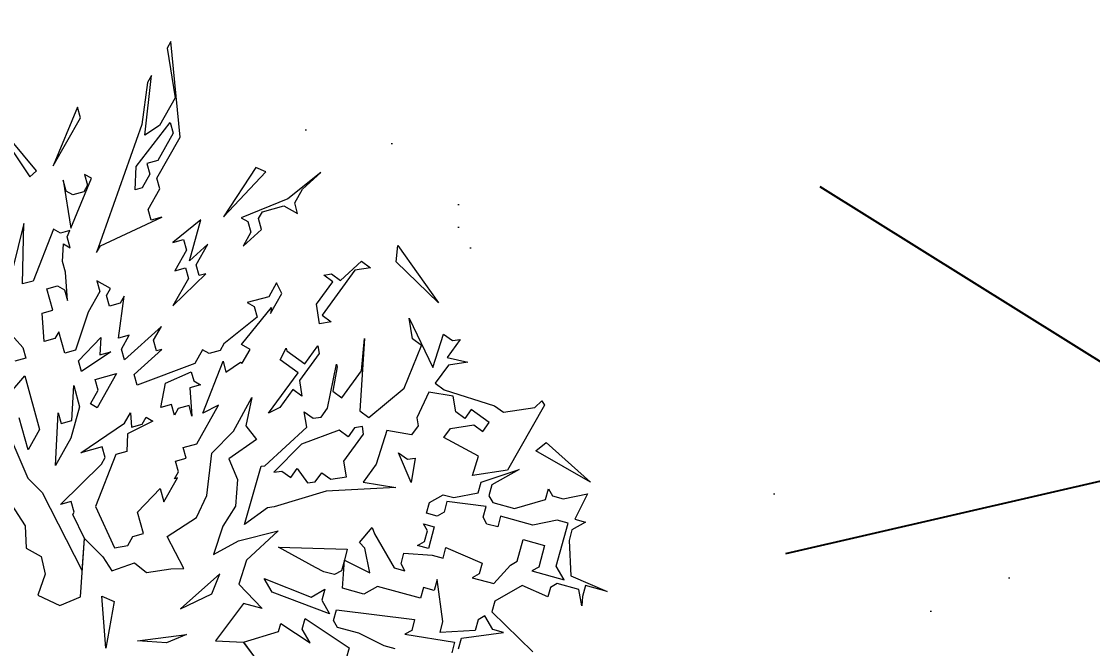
# Model space of a CAD drawing. Header units: millimetres. Extents: x -38151500 to -28914887, y -20564105 to -20349562.
# Drawn here: x -32290191 to -32289065, y -20501203 to -20500544 of the extents above; entities that cross this region are included whole.
import ezdxf

# ---------------------------------------------------------------- set-up
doc = ezdxf.new("R2010")
doc.units = ezdxf.units.MM
doc.header["$MEASUREMENT"] = 0
for name, color, linetype, lineweight in [('Новый_ГП_озеленение_газон_Ном._пера__74', 74, 'Continuous', 20), ('Новый_ГП_озеленение_кустарники_Ном._пера__10', 75, 'Continuous', 5), ('Новый_РАЗМЕРЫ_Ном._пера__7', 7, 'Continuous', 25)]:
    doc.layers.add(name, color=color, linetype=linetype, lineweight=lineweight)
doc.layers.add('Новый_РАЗМЕРЫ', color=7, linetype='Continuous')
doc.styles.add('РЎР“Р•РќР•Р\xa0РР\xa0_РЎРўРР›Р¬_7', font='')
doc.styles.get('РЎР“Р•РќР•Р\xa0РР\xa0_РЎРўРР›Р¬_7').set_extended_font_data('GOST_type_A')
doc.dimstyles.new('СГЕНЕРИР_СТИЛЬ__2', dxfattribs={"dimtxt": 1500, "dimasz": 658.316413, "dimexe": 0.18, "dimexo": 437.5, "dimgap": 0, "dimtad": 1, "dimdec": 1, "dimlfac": 0.001, "dimzin": 0, "dimdsep": 46, "dimtxsty": 'РЎР“Р•РќР•Р\xa0РР\xa0_РЎРўРР›Р¬_7', "dimblk": 'ARROWHEAD_6', "dimblk1": 'ARROWHEAD_6', "dimblk2": 'ARROWHEAD_6', "dimcen": 0.09, "dimclrd": 7, "dimclre": 7, "dimclrt": 7, "dimadec": 1, "dimazin": 0, "dimtfac": 1, "dimtdec": 4, "dimtmove": 0, "dimatfit": 3, "dimfxl": 0, "dimtolj": 1, "dimtzin": 0, "dimarcsym": 0})
pattern_1 = [(37.5, (5813926.6, -7295.8), (-24.0004694, 734.119856), [0, -579.12, 0, -647.7, 0, -619.125]), (7.5, (5813926.6, -7295.8), (674.284925, 1075.23765), [0, -312.42, 0, -521.97, 0, -200.025]), (327.5, (5813458, -7295.8), (1186.488555, 2.155777), [0, -190.5, 0, -685.8, 0, -895.35]), (317.5, (5813458, -7295.8), (1145.334679, 334.393985), [0, -95.25, 0, -449.58, 0, -514.35])]

# ---------------------------------------------------------------- blocks, each defined once
blk = doc.blocks.new('*D46', base_point=(-32248450.5, -20494611.9))
at = {"layer": 'Новый_РАЗМЕРЫ_Ном._пера__7', "color": 7, "linetype": 'Continuous', "lineweight": 25}
for p, q in [((-32288566.4, -20500442.3), (-32289420.7, -20501809.5)), ((-32288910.7, -20500993.3), (-32289351.4, -20500717.9)), ((-32288433.2, -20500883), (-32289388.1, -20501103.5)), ((-32287718.2, -20500972.3), (-32288572.4, -20502339.5)), ((-32288062.4, -20501523.3), (-32288910.7, -20500993.3)), ((-32288539.8, -20501633.5), (-32287585, -20501413)), ((-32287621.6, -20501798.7), (-32288062.4, -20501523.3))]:
    blk.add_line(p, q, dxfattribs=at)
at = {"layer": 'Новый_РАЗМЕРЫ_Ном._пера__7', "color": 7, "lineweight": 25, "insert": (-32287609.6, -20501452.4), "char_height": 1500, "attachment_point": 7, "rotation": 328.0025, "style": 'РЎР“Р•РќР•Р\xa0РР\xa0_РЎРўРР›Р¬_7'}
blk.add_mtext('\\A1;{\\pql;\\fGOST_type_A|b0|i0|c0|p0;\\W1.000000;1,0}', dxfattribs=at)
blk = doc.blocks.new('ARROWHEAD_6')
at = {"color": 0, "linetype": 'Continuous', "lineweight": 0}
for p, q in [((-0.5, -0.5), (0.5, 0.5)), ((0, 0), (-1, 0))]:
    blk.add_line(p, q, dxfattribs=at)

msp = doc.modelspace()

# ---------------------------------------------------------------- hatches: boundary and pattern name
at = {"layer": 'Новый_ГП_озеленение_газон_Ном._пера__74', "linetype": 'Continuous', "lineweight": 20}
h = msp.add_hatch(dxfattribs=at)
h.set_pattern_fill('AR_SAND_0003', color=74, style=0, pattern_type=2)
h.set_pattern_definition(pattern_1)
h.paths.add_polyline_path([(-32293694.96, -20504663.52), (-32291903.63, -20505783.03), (-32281275.83, -20488776.26), (-32284827.17, -20486556.57), (-32286924.7, -20489954.85), (-32285213.47, -20491075.66)])
h = msp.add_hatch(dxfattribs=at)
h.set_pattern_fill('AR_SAND_0003', color=74, style=0, pattern_type=2)
h.set_pattern_definition(pattern_1)
h.paths.add_polyline_path([(-32295187.89, -20507055.27), (-32295891.42, -20508182.38), (-32271650.86, -20523609.99), (-32271472.77, -20523318.57), (-32262368.35, -20510904.18), (-32264459.18, -20509597.51, -0.3182453), (-32269283.52, -20512515.76, -0.0136448), (-32271797.63, -20512471.26, 0.258872), (-32276124, -20514421.77, -0.3493763), (-32282189.52, -20515267.92, -0.1724048), (-32287351.04, -20507894.33, -0.0780291), (-32287587.46, -20504732.63, -0.2668386), (-32285174.3, -20501040.41, -0.0041241), (-32283066.91, -20500287.26, 0.3045295), (-32282279.76, -20499281.03, -0.0082483), (-32282381.92, -20498396.73), (-32285061.68, -20496722.07), (-32291058.51, -20506317.62), (-32290179.38, -20506867.03), (-32291662.99, -20509241.3)])

# ---------------------------------------------------------------- linework, layer by layer
at = {"layer": 'Новый_ГП_озеленение_кустарники_Ном._пера__10', "color": 75, "linetype": 'Continuous', "lineweight": 5}
for p, q in [((-32290033.58, -20500565.02), (-32290037.66, -20500572.22)), ((-32290023.95, -20500665.54), (-32290033.58, -20500565.02)), ((-32290037.66, -20500572.22), (-32290029.25, -20500624.52)), ((-32290058.04, -20500608.21), (-32290064.02, -20500652.36)), ((-32290060.9, -20500663.63), (-32290053.96, -20500601.01)), ((-32290053.96, -20500601.01), (-32290058.04, -20500608.21)), ((-32290174.74, -20500700.94), (-32290233.46, -20500630.54)), ((-32290233.46, -20500630.54), (-32290181.85, -20500707.29)), ((-32290029.25, -20500624.52), (-32290045.55, -20500653.31)), ((-32290131.74, -20500634.03), (-32290157.15, -20500695.69)), ((-32290128.62, -20500645.3), (-32290131.74, -20500634.03)), ((-32290157.15, -20500695.69), (-32290128.62, -20500645.3)), ((-32290064.02, -20500652.36), (-32290111.72, -20500786.95)), ((-32290070.01, -20500696.5), (-32290034.28, -20500650.19)), ((-32290045.55, -20500653.31), (-32290060.9, -20500663.63)), ((-32290034.28, -20500650.19), (-32290031.15, -20500661.46)), ((-32290048.41, -20500708.73), (-32290023.95, -20500665.54)), ((-32290031.15, -20500661.46), (-32290047.46, -20500690.25)), ((-32290071.28, -20500721.13), (-32290070.01, -20500696.5)), ((-32290047.46, -20500690.25), (-32290058.73, -20500693.38)), ((-32290058.73, -20500693.38), (-32290055.61, -20500704.65)), ((-32289944.24, -20500697.42), (-32289978.41, -20500749.37)), ((-32289933.7, -20500702.12), (-32289944.24, -20500697.42)), ((-32290181.85, -20500707.29), (-32290174.74, -20500700.94)), ((-32290143.71, -20500722.31), (-32290146.83, -20500711.04)), ((-32290146.83, -20500711.04), (-32290138.73, -20500761.4)), ((-32290138.73, -20500761.4), (-32290117.08, -20500708.87)), ((-32290117.08, -20500708.87), (-32290124.28, -20500704.79)), ((-32290124.28, -20500704.79), (-32290121.16, -20500716.07)), ((-32290055.61, -20500704.65), (-32290063.76, -20500719.05)), ((-32290045.29, -20500720), (-32290048.41, -20500708.73)), ((-32289978.41, -20500749.37), (-32289933.7, -20500702.12)), ((-32289875.99, -20500702.8), (-32289910.76, -20500730.64)), ((-32289895.41, -20500720.32), (-32289875.99, -20500702.8)), ((-32290136.51, -20500726.39), (-32290143.71, -20500722.31)), ((-32290121.16, -20500716.07), (-32290125.23, -20500723.27)), ((-32290063.76, -20500719.05), (-32290071.28, -20500721.13)), ((-32290057.52, -20500741.6), (-32290045.29, -20500720)), ((-32289903.56, -20500734.71), (-32289895.41, -20500720.32)), ((-32290125.23, -20500723.27), (-32290136.51, -20500726.39)), ((-32289910.76, -20500730.64), (-32289959.94, -20500750.32)), ((-32290054.39, -20500752.87), (-32290057.52, -20500741.6)), ((-32289941.46, -20500751.28), (-32289937.39, -20500744.08)), ((-32289937.39, -20500744.08), (-32289914.84, -20500737.83)), ((-32289914.84, -20500737.83), (-32289900.44, -20500745.99)), ((-32289900.44, -20500745.99), (-32289903.56, -20500734.71)), ((-32290188.14, -20500756.26), (-32290199.82, -20500804.62)), ((-32290189.5, -20500819.97), (-32290188.14, -20500756.26)), ((-32290107.64, -20500779.75), (-32290043.12, -20500749.75)), ((-32290043.12, -20500749.75), (-32290054.39, -20500752.87)), ((-32290002.23, -20500752.7), (-32290031.66, -20500776.25)), ((-32290014.14, -20500795.68), (-32290002.23, -20500752.7)), ((-32289959.94, -20500750.32), (-32289952.74, -20500754.4)), ((-32289952.74, -20500754.4), (-32289949.61, -20500765.67)), ((-32289938.34, -20500762.55), (-32289941.46, -20500751.28)), ((-32290156.89, -20500762.38), (-32290178.22, -20500816.84)), ((-32290149.69, -20500766.46), (-32290156.89, -20500762.38)), ((-32290139.67, -20500763.68), (-32290149.69, -20500766.46)), ((-32290142.49, -20500770.53), (-32290139.67, -20500763.68)), ((-32289957.77, -20500780.07), (-32289938.34, -20500762.55)), ((-32289949.61, -20500765.67), (-32289957.77, -20500780.07)), ((-32290147.52, -20500796.2), (-32290146.57, -20500777.73)), ((-32290146.57, -20500777.73), (-32290139.37, -20500781.81)), ((-32290139.37, -20500781.81), (-32290142.49, -20500770.53)), ((-32290031.66, -20500776.25), (-32290020.38, -20500773.13)), ((-32290020.38, -20500773.13), (-32290017.26, -20500784.41)), ((-32289994.71, -20500778.16), (-32290014.14, -20500795.68)), ((-32290006.94, -20500799.76), (-32289994.71, -20500778.16)), ((-32290111.72, -20500786.95), (-32290107.64, -20500779.75)), ((-32290017.26, -20500784.41), (-32290029.49, -20500806)), ((-32289796.84, -20500796.62), (-32289795.32, -20500779.63)), ((-32289795.32, -20500779.63), (-32289752.36, -20500839.87)), ((-32290144.4, -20500807.48), (-32290147.52, -20500796.2)), ((-32290003.82, -20500811.03), (-32290006.94, -20500799.76)), ((-32289855.39, -20500816.32), (-32289833.45, -20500796.12)), ((-32289833.45, -20500796.12), (-32289823.99, -20500803.01)), ((-32289752.36, -20500839.87), (-32289796.84, -20500796.62)), ((-32290142.23, -20500837.22), (-32290144.4, -20500807.48)), ((-32290031.4, -20500842.95), (-32289997.05, -20500809.16)), ((-32290029.49, -20500806), (-32290018.21, -20500802.88)), ((-32290018.21, -20500802.88), (-32290015.09, -20500814.15)), ((-32289997.05, -20500809.16), (-32290003.82, -20500811.03)), ((-32289840.33, -20500805.58), (-32289874.77, -20500852.86)), ((-32289873.02, -20500810.72), (-32289864.85, -20500809.43)), ((-32289863.57, -20500817.6), (-32289873.02, -20500810.72)), ((-32289864.85, -20500809.43), (-32289855.39, -20500816.32)), ((-32289823.99, -20500803.01), (-32289840.33, -20500805.58)), ((-32290178.22, -20500816.84), (-32290189.5, -20500819.97)), ((-32290163.83, -20500825), (-32290152.55, -20500821.87)), ((-32290152.55, -20500821.87), (-32290145.35, -20500825.95)), ((-32290097.13, -20500824.73), (-32290111.53, -20500816.58)), ((-32290111.53, -20500816.58), (-32290108.41, -20500827.86)), ((-32290015.09, -20500814.15), (-32290031.4, -20500842.95)), ((-32289922.73, -20500818.92), (-32289930.88, -20500833.32)), ((-32289917.13, -20500830.02), (-32289922.73, -20500818.92)), ((-32289880.78, -20500841.24), (-32289863.57, -20500817.6)), ((-32290157.58, -20500847.54), (-32290163.83, -20500825)), ((-32290145.35, -20500825.95), (-32290142.23, -20500837.22)), ((-32290108.41, -20500827.86), (-32290120.64, -20500849.45)), ((-32290101.21, -20500831.93), (-32290097.13, -20500824.73)), ((-32290098.09, -20500843.21), (-32290101.21, -20500831.93)), ((-32290088.72, -20500877.03), (-32290082.74, -20500832.89)), ((-32290082.74, -20500832.89), (-32290086.81, -20500840.08)), ((-32289930.88, -20500833.32), (-32289953.43, -20500839.56)), ((-32289929.02, -20500851.01), (-32289917.13, -20500830.02)), ((-32290086.81, -20500840.08), (-32290098.09, -20500843.21)), ((-32289959.41, -20500883.71), (-32289927.76, -20500844.59)), ((-32289953.43, -20500839.56), (-32289946.23, -20500843.64)), ((-32289946.23, -20500843.64), (-32289943.11, -20500854.91)), ((-32289927.76, -20500844.59), (-32289929.02, -20500851.01)), ((-32289877.57, -20500861.67), (-32289880.78, -20500841.24)), ((-32290168.85, -20500850.67), (-32290157.58, -20500847.54)), ((-32290166.69, -20500880.41), (-32290168.85, -20500850.67)), ((-32290120.64, -20500849.45), (-32290133.82, -20500889.52)), ((-32289943.11, -20500854.91), (-32289977.89, -20500882.75)), ((-32289874.77, -20500852.86), (-32289865.32, -20500859.75)), ((-32289779.91, -20500877.69), (-32289783.34, -20500855.9)), ((-32289783.34, -20500855.9), (-32289758.43, -20500907.81)), ((-32290206.75, -20500867.23), (-32290189.23, -20500886.66)), ((-32290043.62, -20500864.54), (-32290082.48, -20500899.58)), ((-32290051.78, -20500878.94), (-32290043.62, -20500864.54)), ((-32289865.32, -20500859.75), (-32289877.57, -20500861.67)), ((-32290155.41, -20500877.29), (-32290166.69, -20500880.41)), ((-32290151.34, -20500870.09), (-32290155.41, -20500877.29)), ((-32290145.09, -20500892.64), (-32290151.34, -20500870.09)), ((-32290130.7, -20500900.79), (-32290107.19, -20500876.08)), ((-32290107.19, -20500876.08), (-32290108.15, -20500894.55)), ((-32290077.45, -20500873.91), (-32290088.72, -20500877.03)), ((-32290085.6, -20500888.3), (-32290077.45, -20500873.91)), ((-32290048.65, -20500890.21), (-32290051.78, -20500878.94)), ((-32289830.23, -20500877.22), (-32289835.02, -20500953.34)), ((-32289833.27, -20500911.2), (-32289830.23, -20500877.22)), ((-32289770.46, -20500884.58), (-32289779.91, -20500877.69)), ((-32289758.43, -20500907.81), (-32289747.23, -20500872.56)), ((-32289747.23, -20500872.56), (-32289737.77, -20500879.44)), ((-32289729.6, -20500878.16), (-32289743.37, -20500897.07)), ((-32289737.77, -20500879.44), (-32289729.6, -20500878.16)), ((-32290189.23, -20500886.66), (-32290186.11, -20500897.93)), ((-32290133.82, -20500889.52), (-32290145.09, -20500892.64)), ((-32290096.87, -20500891.43), (-32290127.57, -20500912.07)), ((-32290108.15, -20500894.55), (-32290096.87, -20500891.43)), ((-32290082.48, -20500899.58), (-32290085.6, -20500888.3)), ((-32290072.16, -20500914.93), (-32290043.02, -20500888.65)), ((-32290043.02, -20500888.65), (-32290048.65, -20500890.21)), ((-32290000.43, -20500889), (-32290008.59, -20500903.39)), ((-32289993.24, -20500893.07), (-32290000.43, -20500889)), ((-32289981.96, -20500889.95), (-32289993.24, -20500893.07)), ((-32289977.89, -20500882.75), (-32289981.96, -20500889.95)), ((-32289950.42, -20500888.8), (-32289959.41, -20500883.71)), ((-32289958.57, -20500903.2), (-32289950.42, -20500888.8)), ((-32289918.84, -20500899.52), (-32289912.38, -20500887.34)), ((-32289912.38, -20500887.34), (-32289911.95, -20500890.07)), ((-32289911.95, -20500890.07), (-32289893.04, -20500903.84)), ((-32289893.04, -20500903.84), (-32289879.26, -20500884.93)), ((-32289879.26, -20500884.93), (-32289877.98, -20500893.1)), ((-32289788.55, -20500929.29), (-32289770.46, -20500884.58)), ((-32290186.11, -20500897.93), (-32290197.39, -20500901.05)), ((-32290127.57, -20500912.07), (-32290130.7, -20500900.79)), ((-32290000.17, -20500955.69), (-32289978.84, -20500901.22)), ((-32289978.84, -20500901.22), (-32289975.72, -20500912.5)), ((-32289975.72, -20500912.5), (-32289960.37, -20500902.18)), ((-32289960.37, -20500902.18), (-32289958.57, -20500903.2)), ((-32289899.92, -20500913.3), (-32289918.84, -20500899.52)), ((-32289877.98, -20500893.1), (-32289898.64, -20500921.47)), ((-32289743.37, -20500897.07), (-32289721.66, -20500902.03)), ((-32289721.66, -20500902.03), (-32289742.09, -20500905.24)), ((-32290113.18, -20500920.22), (-32290090.63, -20500913.97)), ((-32290090.63, -20500913.97), (-32290111.01, -20500949.97)), ((-32290008.59, -20500903.39), (-32290069.03, -20500926.2)), ((-32290039.29, -20500924.03), (-32290012.22, -20500912.2)), ((-32290012.22, -20500912.2), (-32290009.54, -20500921.87)), ((-32289930.92, -20500955.85), (-32289899.92, -20500913.3)), ((-32289868.99, -20500950.3), (-32289859.49, -20500904.15)), ((-32289859.07, -20500906.88), (-32289863.38, -20500932.68)), ((-32289859.49, -20500904.15), (-32289859.07, -20500906.88)), ((-32289853.93, -20500939.56), (-32289833.27, -20500911.2)), ((-32289742.09, -20500905.24), (-32289755.87, -20500924.16)), ((-32290214.64, -20500948.32), (-32290187.07, -20500916.4)), ((-32290187.07, -20500916.4), (-32290171.46, -20500972.77)), ((-32290110.05, -20500931.49), (-32290113.18, -20500920.22)), ((-32290069.03, -20500926.2), (-32290072.16, -20500914.93)), ((-32290044.32, -20500949.7), (-32290039.29, -20500924.03)), ((-32290009.54, -20500921.87), (-32290002.34, -20500925.94)), ((-32289898.64, -20500921.47), (-32289896.07, -20500937.81)), ((-32289755.87, -20500924.16), (-32289746.41, -20500931.04)), ((-32290137.63, -20500963.41), (-32290135.73, -20500926.46)), ((-32290135.73, -20500926.46), (-32290129.48, -20500949.01)), ((-32290118.21, -20500945.89), (-32290110.05, -20500931.49)), ((-32290002.34, -20500925.94), (-32290013.62, -20500929.06)), ((-32290013.62, -20500929.06), (-32290011.45, -20500958.81)), ((-32289905.53, -20500930.93), (-32289919.3, -20500949.84)), ((-32289896.07, -20500937.81), (-32289905.53, -20500930.93)), ((-32289863.38, -20500932.68), (-32289853.93, -20500939.56)), ((-32289825.56, -20500960.23), (-32289788.55, -20500929.29)), ((-32289762.75, -20500933.61), (-32289775.25, -20500960.69)), ((-32289736.95, -20500937.93), (-32289762.75, -20500933.61)), ((-32289746.41, -20500931.04), (-32289693.53, -20500947.85)), ((-32290111.01, -20500949.97), (-32290118.21, -20500945.89)), ((-32290033.04, -20500946.58), (-32290044.32, -20500949.7)), ((-32290029.92, -20500957.86), (-32290033.04, -20500946.58)), ((-32290014.57, -20500947.54), (-32290025.84, -20500950.66)), ((-32290011.45, -20500958.81), (-32290014.57, -20500947.54)), ((-32290006.46, -20500987.78), (-32289983.53, -20500947.29)), ((-32289983.53, -20500947.29), (-32290000.17, -20500955.69)), ((-32289967.9, -20500974.53), (-32289948.55, -20500939.25)), ((-32289948.55, -20500939.25), (-32289954.85, -20500969.09)), ((-32289734.39, -20500954.27), (-32289736.95, -20500937.93)), ((-32289693.53, -20500947.85), (-32289684.07, -20500954.74)), ((-32289641.08, -20500947.19), (-32289680.1, -20501015.52)), ((-32289651.38, -20500949.61), (-32289644.01, -20500942.82)), ((-32289644.01, -20500942.82), (-32289641.08, -20500947.19)), ((-32290154.89, -20501010.67), (-32290152.03, -20500955.26)), ((-32290152.03, -20500955.26), (-32290148.91, -20500966.53)), ((-32290129.48, -20500949.01), (-32290138.59, -20500981.88)), ((-32290082.22, -20500966.27), (-32290076.1, -20500955.47)), ((-32290076.1, -20500955.47), (-32290075.02, -20500970.35)), ((-32290025.84, -20500950.66), (-32290029.92, -20500957.86)), ((-32289919.3, -20500949.84), (-32289930.92, -20500955.85)), ((-32289890.94, -20500970.5), (-32289893.5, -20500954.16)), ((-32289893.5, -20500954.16), (-32289884.05, -20500961.04)), ((-32289875.88, -20500959.76), (-32289868.99, -20500950.3)), ((-32289835.02, -20500953.34), (-32289825.56, -20500960.23)), ((-32289724.93, -20500961.16), (-32289734.39, -20500954.27)), ((-32289718.04, -20500951.71), (-32289724.93, -20500961.16)), ((-32289699.13, -20500965.48), (-32289718.04, -20500951.71)), ((-32289684.07, -20500954.74), (-32289651.38, -20500949.61)), ((-32290211.52, -20500959.59), (-32290183.84, -20501023.95)), ((-32290183.68, -20500994.37), (-32290193.05, -20500960.55)), ((-32290148.91, -20500966.53), (-32290137.63, -20500963.41)), ((-32290128.27, -20500997.23), (-32290082.22, -20500966.27)), ((-32290052.47, -20500964.1), (-32290079.09, -20500977.54)), ((-32290075.02, -20500970.35), (-32290063.74, -20500967.22)), ((-32290063.74, -20500967.22), (-32290059.67, -20500960.03)), ((-32290059.67, -20500960.03), (-32290052.47, -20500964.1)), ((-32289954.85, -20500969.09), (-32289943.85, -20500983.24)), ((-32289934.83, -20501010.89), (-32289890.94, -20500970.5)), ((-32289884.05, -20500961.04), (-32289875.88, -20500959.76)), ((-32289832.45, -20500969.68), (-32289840.62, -20500970.97)), ((-32289831.16, -20500977.86), (-32289832.45, -20500969.68)), ((-32289773.96, -20500968.87), (-32289780.85, -20500978.32)), ((-32289775.25, -20500960.69), (-32289773.96, -20500968.87)), ((-32289739.99, -20500971.9), (-32289715.47, -20500968.05)), ((-32289715.47, -20500968.05), (-32289706.02, -20500974.94)), ((-32289706.02, -20500974.94), (-32289699.13, -20500965.48)), ((-32290171.46, -20500972.77), (-32290183.68, -20500994.37)), ((-32290138.59, -20500981.88), (-32290154.89, -20501010.67)), ((-32290079.09, -20500977.54), (-32290080.05, -20500996.02)), ((-32289990.63, -20500997.6), (-32289967.9, -20500974.53)), ((-32289856.96, -20500973.54), (-32289896.54, -20500988.13)), ((-32289847.51, -20500980.42), (-32289856.96, -20500973.54)), ((-32289851.83, -20501006.22), (-32289831.16, -20500977.86)), ((-32289840.62, -20500970.97), (-32289847.51, -20500980.42)), ((-32289806.65, -20500974), (-32289817.86, -20501009.26)), ((-32289780.85, -20500978.32), (-32289806.65, -20500974)), ((-32289746.88, -20500981.36), (-32289739.99, -20500971.9)), ((-32289710.34, -20501000.74), (-32289746.88, -20500981.36)), ((-32290105.72, -20500990.99), (-32290128.27, -20500997.23)), ((-32290102.6, -20501002.26), (-32290105.72, -20500990.99)), ((-32290020.55, -20500991.68), (-32290006.46, -20500987.78)), ((-32290017.43, -20501002.95), (-32290020.55, -20500991.68)), ((-32289943.85, -20500983.24), (-32289972.74, -20501003.77)), ((-32289896.54, -20500988.13), (-32289925.37, -20501017.78)), ((-32289650.19, -20500995.25), (-32289639.26, -20500986.51)), ((-32289639.26, -20500986.51), (-32289592.71, -20501028.03)), ((-32290091.32, -20500999.14), (-32290112.65, -20501053.6)), ((-32290106.67, -20501009.46), (-32290102.6, -20501002.26)), ((-32290080.05, -20500996.02), (-32290091.32, -20500999.14)), ((-32290028.71, -20501006.08), (-32290017.43, -20501002.95)), ((-32289995.84, -20501042.31), (-32289990.63, -20500997.6)), ((-32289972.74, -20501003.77), (-32289963.69, -20501025.52)), ((-32289794.62, -20500997.23), (-32289785.17, -20501004.12)), ((-32289781.32, -20501028.64), (-32289794.62, -20500997.23)), ((-32289785.17, -20501004.12), (-32289777, -20501002.84)), ((-32289777, -20501002.84), (-32289781.32, -20501028.64)), ((-32289716.88, -20501021.3), (-32289710.34, -20501000.74)), ((-32289592.71, -20501028.03), (-32289650.19, -20500995.25)), ((-32290149.6, -20501051.69), (-32290106.67, -20501009.46)), ((-32290025.58, -20501017.35), (-32290028.71, -20501006.08)), ((-32289956.12, -20501072.69), (-32289938.92, -20501011.53)), ((-32289938.92, -20501011.53), (-32289934.83, -20501010.89)), ((-32289907.75, -20501023.38), (-32289900.86, -20501013.93)), ((-32289900.86, -20501013.93), (-32289890.12, -20501028.99)), ((-32289849.26, -20501022.57), (-32289851.83, -20501006.22)), ((-32289817.86, -20501009.26), (-32289831.63, -20501028.17)), ((-32289680.1, -20501015.52), (-32289716.88, -20501021.3)), ((-32289707.68, -20501028.03), (-32289667.65, -20501014.73)), ((-32289667.65, -20501014.73), (-32289696.39, -20501031.12)), ((-32290183.84, -20501023.95), (-32290168.82, -20501039)), ((-32290041.11, -20501048.96), (-32290026.84, -20501023.77)), ((-32290029.66, -20501024.55), (-32290025.58, -20501017.35)), ((-32290026.84, -20501023.77), (-32290029.66, -20501024.55)), ((-32289963.69, -20501025.52), (-32289965.63, -20501053.56)), ((-32289925.37, -20501017.78), (-32289917.2, -20501016.5)), ((-32289917.2, -20501016.5), (-32289907.75, -20501023.38)), ((-32289881.95, -20501027.7), (-32289875.06, -20501018.25)), ((-32289875.06, -20501018.25), (-32289865.6, -20501025.14)), ((-32289865.6, -20501025.14), (-32289849.26, -20501022.57)), ((-32290068.51, -20501059.59), (-32290045.01, -20501034.87)), ((-32290045.01, -20501034.87), (-32290041.11, -20501048.96)), ((-32289870.56, -20501037.57), (-32289925.26, -20501054.05)), ((-32289890.12, -20501028.99), (-32289881.95, -20501027.7)), ((-32289797.23, -20501033.93), (-32289870.56, -20501037.57)), ((-32289831.63, -20501028.17), (-32289797.23, -20501033.93)), ((-32289710.76, -20501039.32), (-32289707.68, -20501028.03)), ((-32289696.39, -20501031.12), (-32289699.48, -20501042.4)), ((-32289639.97, -20501046.56), (-32289636.89, -20501035.28)), ((-32289636.89, -20501035.28), (-32289632.79, -20501042.46)), ((-32290168.82, -20501039), (-32290126.69, -20501121.26)), ((-32290138.33, -20501048.57), (-32290149.6, -20501051.69)), ((-32290135.2, -20501059.85), (-32290138.33, -20501048.57)), ((-32290006.6, -20501065.5), (-32289995.84, -20501042.31)), ((-32289762.07, -20501049.53), (-32289747.7, -20501041.34)), ((-32289747.7, -20501041.34), (-32289736.42, -20501044.43)), ((-32289743.61, -20501048.52), (-32289746.69, -20501059.81)), ((-32289702.57, -20501053.69), (-32289743.61, -20501048.52)), ((-32289736.42, -20501044.43), (-32289710.76, -20501039.32)), ((-32289699.48, -20501042.4), (-32289695.38, -20501049.59)), ((-32289672.81, -20501055.77), (-32289639.97, -20501046.56)), ((-32289632.79, -20501042.46), (-32289621.5, -20501045.55)), ((-32289621.5, -20501045.55), (-32289595.85, -20501040.44)), ((-32289595.85, -20501040.44), (-32289609.21, -20501067.11)), ((-32290201.39, -20501051.29), (-32290186.78, -20501074.14)), ((-32290136.56, -20501062.25), (-32290135.2, -20501059.85)), ((-32290112.65, -20501053.6), (-32290093, -20501097.03)), ((-32290062.27, -20501082.13), (-32290068.51, -20501059.59)), ((-32289965.63, -20501053.56), (-32289979.05, -20501074.46)), ((-32289932.07, -20501055.12), (-32289956.12, -20501072.69)), ((-32289925.26, -20501054.05), (-32289932.07, -20501055.12)), ((-32289765.16, -20501060.82), (-32289762.07, -20501049.53)), ((-32289746.69, -20501059.81), (-32289753.88, -20501063.91)), ((-32289705.66, -20501064.97), (-32289702.57, -20501053.69)), ((-32289695.38, -20501049.59), (-32289672.81, -20501055.77)), ((-32290124.38, -20501087.44), (-32290136.56, -20501062.25)), ((-32290037.54, -20501085.19), (-32290006.6, -20501065.5)), ((-32289753.88, -20501063.91), (-32289765.16, -20501060.82)), ((-32289701.56, -20501072.16), (-32289705.66, -20501064.97)), ((-32289687.19, -20501063.96), (-32289690.27, -20501075.25)), ((-32289653.34, -20501073.22), (-32289687.19, -20501063.96)), ((-32289627.68, -20501068.12), (-32289653.34, -20501073.22)), ((-32289628.75, -20501116.34), (-32289616.4, -20501071.2)), ((-32289616.4, -20501071.2), (-32289627.68, -20501068.12)), ((-32289597.93, -20501070.19), (-32289612.3, -20501078.39)), ((-32289609.21, -20501067.11), (-32289597.93, -20501070.19)), ((-32290186.78, -20501074.14), (-32290185.58, -20501097.46)), ((-32290073.54, -20501085.26), (-32290062.27, -20501082.13)), ((-32289979.05, -20501074.46), (-32289988.85, -20501104.06)), ((-32289962.5, -20501089.69), (-32289920.93, -20501079.19)), ((-32289920.93, -20501079.19), (-32289954.05, -20501109.99)), ((-32289835.53, -20501091.43), (-32289822.04, -20501075.76)), ((-32289822.04, -20501075.76), (-32289819.56, -20501082.32)), ((-32289819.56, -20501082.32), (-32289799.07, -20501118.25)), ((-32289764.15, -20501079.29), (-32289768.25, -20501072.1)), ((-32289768.25, -20501072.1), (-32289756.97, -20501075.19)), ((-32289767.24, -20501090.57), (-32289764.15, -20501079.29)), ((-32289756.97, -20501075.19), (-32289763.14, -20501097.76)), ((-32289690.27, -20501075.25), (-32289701.56, -20501072.16)), ((-32289612.3, -20501078.39), (-32289615.39, -20501089.67)), ((-32290128.56, -20501148.6), (-32290124.38, -20501087.44)), ((-32290126.69, -20501121.26), (-32290124.38, -20501087.44)), ((-32290124.38, -20501087.44), (-32290105.22, -20501106.55)), ((-32290078.98, -20501094.85), (-32290073.54, -20501085.26)), ((-32290020.16, -20501118.79), (-32290037.54, -20501085.19)), ((-32289988.85, -20501104.06), (-32289962.5, -20501089.69)), ((-32289829.83, -20501097.7), (-32289835.53, -20501091.43)), ((-32289774.43, -20501094.67), (-32289767.24, -20501090.57)), ((-32289669.78, -20501111.17), (-32289663.61, -20501088.61)), ((-32289663.61, -20501088.61), (-32289641.04, -20501094.78)), ((-32289615.39, -20501089.67), (-32289613.36, -20501126.61)), ((-32290185.58, -20501097.46), (-32290169.99, -20501106.29)), ((-32290093, -20501097.03), (-32290078.98, -20501094.85)), ((-32289881.84, -20501117.84), (-32289920.6, -20501096.52)), ((-32289920.6, -20501096.52), (-32289848.3, -20501098.71)), ((-32289848.3, -20501098.71), (-32289851.39, -20501109.99)), ((-32289824.72, -20501123.36), (-32289829.83, -20501097.7)), ((-32289791.88, -20501114.15), (-32289788.8, -20501102.87)), ((-32289788.8, -20501102.87), (-32289759.04, -20501104.94)), ((-32289763.14, -20501097.76), (-32289774.43, -20501094.67)), ((-32289759.04, -20501104.94), (-32289747.76, -20501108.03)), ((-32289747.76, -20501108.03), (-32289744.67, -20501096.75)), ((-32289744.67, -20501096.75), (-32289706.72, -20501113.2)), ((-32289641.04, -20501094.78), (-32289647.22, -20501117.35)), ((-32290169.99, -20501106.29), (-32290165.65, -20501124.9)), ((-32290105.22, -20501106.55), (-32290095.68, -20501121.3)), ((-32290095.68, -20501121.3), (-32290071.87, -20501113.09)), ((-32290071.87, -20501113.09), (-32290059.19, -20501123.13)), ((-32289954.05, -20501109.99), (-32289962.16, -20501135.49)), ((-32289851.39, -20501109.99), (-32289854.48, -20501121.28)), ((-32289853.47, -20501139.75), (-32289851.39, -20501109.99)), ((-32289851.39, -20501109.99), (-32289824.72, -20501123.36)), ((-32289787.79, -20501121.33), (-32289791.88, -20501114.15)), ((-32289706.72, -20501113.2), (-32289709.81, -20501124.48)), ((-32289694.43, -20501134.75), (-32289676.97, -20501115.27)), ((-32289676.97, -20501115.27), (-32289669.78, -20501111.17)), ((-32289620.55, -20501130.71), (-32289628.75, -20501116.34)), ((-32290165.65, -20501124.9), (-32290173.51, -20501146.89)), ((-32290059.19, -20501123.13), (-32290033.57, -20501119.27)), ((-32290033.57, -20501119.27), (-32290020.16, -20501118.79)), ((-32289982.18, -20501124.6), (-32290023.43, -20501161.45)), ((-32289990.75, -20501145.39), (-32289982.18, -20501124.6)), ((-32289872.95, -20501122.29), (-32289881.84, -20501117.84)), ((-32289861.66, -20501125.38), (-32289872.95, -20501122.29)), ((-32289854.48, -20501121.28), (-32289861.66, -20501125.38)), ((-32289799.07, -20501118.25), (-32289787.79, -20501121.33)), ((-32289709.81, -20501124.48), (-32289717, -20501128.58)), ((-32289647.22, -20501117.35), (-32289654.4, -20501121.45)), ((-32289654.4, -20501121.45), (-32289620.55, -20501130.71)), ((-32289613.36, -20501126.61), (-32289575.42, -20501143.06)), ((-32289962.16, -20501135.49), (-32289937.88, -20501161.11)), ((-32289927.35, -20501143.79), (-32289935.54, -20501129.42)), ((-32289935.54, -20501129.42), (-32289886.31, -20501148.95)), ((-32289816.53, -20501137.73), (-32289830.9, -20501145.92)), ((-32289771.39, -20501150.08), (-32289816.53, -20501137.73)), ((-32289768.31, -20501138.79), (-32289771.39, -20501150.08)), ((-32289757.02, -20501141.88), (-32289768.31, -20501138.79)), ((-32289753.93, -20501130.6), (-32289757.02, -20501141.88)), ((-32289747.82, -20501174.72), (-32289753.93, -20501130.6)), ((-32289717, -20501128.58), (-32289694.43, -20501134.75)), ((-32289664.68, -20501136.83), (-32289693.42, -20501153.22)), ((-32289637.57, -20501148.58), (-32289664.68, -20501136.83)), ((-32289634.92, -20501138.91), (-32289637.57, -20501148.58)), ((-32289627.74, -20501134.81), (-32289634.92, -20501138.91)), ((-32289605.17, -20501140.98), (-32289627.74, -20501134.81)), ((-32289597.98, -20501136.89), (-32289601.07, -20501148.17)), ((-32289575.42, -20501143.06), (-32289597.98, -20501136.89)), ((-32290173.51, -20501146.89), (-32290150.32, -20501157.65)), ((-32290150.32, -20501157.65), (-32290128.56, -20501148.6)), ((-32290102.07, -20501202.71), (-32290106.04, -20501148.1)), ((-32290106.04, -20501148.1), (-32290093.1, -20501153.43)), ((-32290023.43, -20501161.45), (-32289990.75, -20501145.39)), ((-32289866.83, -20501166.41), (-32289927.35, -20501143.79)), ((-32289886.31, -20501148.95), (-32289871.94, -20501140.76)), ((-32289871.94, -20501140.76), (-32289875.02, -20501152.04)), ((-32289830.9, -20501145.92), (-32289853.47, -20501139.75)), ((-32289601.76, -20501158.09), (-32289605.17, -20501140.98)), ((-32289601.07, -20501148.17), (-32289601.76, -20501158.09)), ((-32290093.1, -20501153.43), (-32290102.07, -20501202.71)), ((-32289957.21, -20501155.55), (-32289986.71, -20501195.05)), ((-32289937.88, -20501161.11), (-32289957.21, -20501155.55)), ((-32289875.02, -20501152.04), (-32289866.83, -20501166.41)), ((-32289693.42, -20501153.22), (-32289696.51, -20501164.51)), ((-32289895.57, -20501182.81), (-32289892.48, -20501171.52)), ((-32289892.48, -20501171.52), (-32289846.34, -20501202.34)), ((-32289862.73, -20501173.6), (-32289859.64, -20501162.32)), ((-32289859.64, -20501162.32), (-32289777.57, -20501172.65)), ((-32289777.57, -20501172.65), (-32289780.66, -20501183.93)), ((-32289710.88, -20501172.7), (-32289713.96, -20501183.99)), ((-32289703.69, -20501168.6), (-32289710.88, -20501172.7)), ((-32289695.5, -20501182.97), (-32289703.69, -20501168.6)), ((-32289696.51, -20501164.51), (-32289653.45, -20501206.61)), ((-32289920.45, -20501185.09), (-32289918.14, -20501176.63)), ((-32289918.14, -20501176.63), (-32289887.38, -20501197.18)), ((-32289887.38, -20501197.18), (-32289895.57, -20501182.81)), ((-32289858.63, -20501180.78), (-32289862.73, -20501173.6)), ((-32289836.07, -20501186.96), (-32289858.63, -20501180.78)), ((-32289780.66, -20501183.93), (-32289787.84, -20501188.03)), ((-32289750.9, -20501186.01), (-32289747.82, -20501174.72)), ((-32289713.96, -20501183.99), (-32289750.9, -20501186.01)), ((-32289684.21, -20501186.06), (-32289695.5, -20501182.97)), ((-32290068.53, -20501194.99), (-32290017.15, -20501188.37)), ((-32290038.13, -20501197.1), (-32290068.53, -20501194.99)), ((-32290017.15, -20501188.37), (-32290038.13, -20501197.1)), ((-32289986.71, -20501195.05), (-32289957.23, -20501196.39)), ((-32289957.23, -20501196.39), (-32289920.45, -20501185.09)), ((-32289809.4, -20501200.32), (-32289836.07, -20501186.96)), ((-32289787.84, -20501188.03), (-32289735.52, -20501196.28)), ((-32289731.42, -20501203.47), (-32289728.34, -20501192.18)), ((-32289728.34, -20501192.18), (-32289684.21, -20501186.06)), ((-32289947.65, -20501209.28), (-32289957.23, -20501196.39)), ((-32289957.23, -20501196.39), (-32289941.77, -20501217.18)), ((-32289846.34, -20501202.34), (-32289849.43, -20501213.63)), ((-32289798.12, -20501203.41), (-32289809.4, -20501200.32)), ((-32289735.52, -20501196.28), (-32289738.61, -20501207.56))]:
    msp.add_line(p, q, dxfattribs=at)

# ---------------------------------------------------------------- dimensions: what is measured, and where the dimension line sits
at = {"layer": 'Новый_РАЗМЕРЫ', "color": 7, "linetype": 'Continuous', "lineweight": 25}
dim = msp.add_linear_dim(base=(-32288910.68, -20500993.26), p1=(-32288804.24, -20502710.57), p2=(-32289652.52, -20502180.56), angle=148.00248, dimstyle='СГЕНЕРИР_СТИЛЬ__2', dxfattribs=at)
dim.commit()
dim.dimension.update_dxf_attribs({"geometry": '*D46', "text_midpoint": (-32285029.99, -20502179.84), "dimtype": 160, "text_rotation": 328.00248})

doc.saveas('drawing.dxf')
